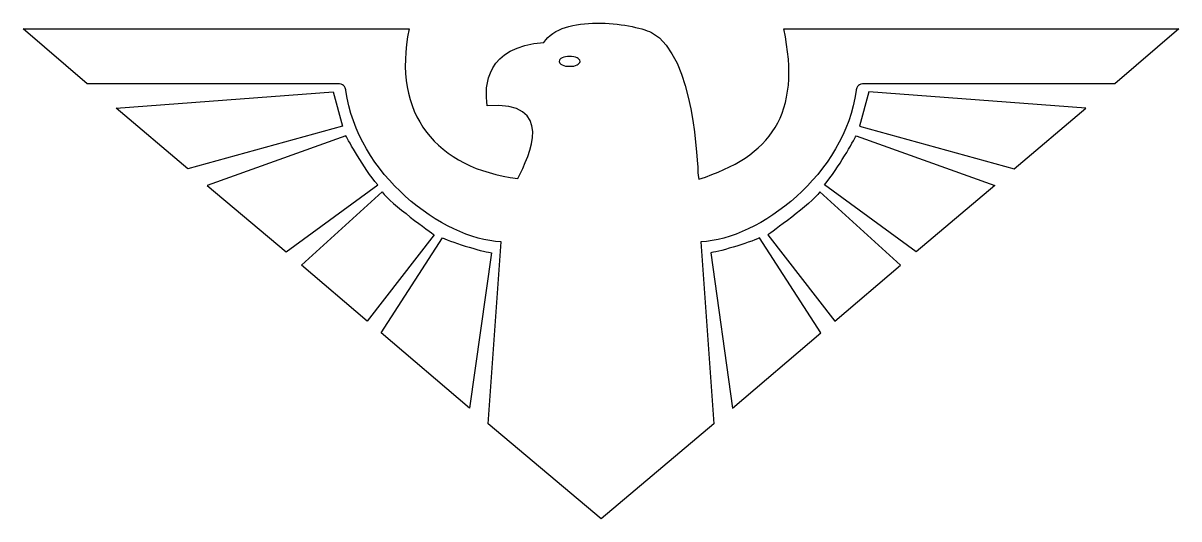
# Model space of a CAD drawing. Header units: millimetres. Extents: x -93 to 93, y -41 to 39.
import ezdxf

# ---------------------------------------------------------------- set-up
doc = ezdxf.new("R2010")
doc.units = ezdxf.units.MM
doc.layers.add('7', color=7, linetype='CONTINUOUS')

msp = doc.modelspace()

# ---------------------------------------------------------------- linework, layer by layer
at = {"layer": '7', "linetype": 'CONTINUOUS'}
for points in [[(15.754, 14.026), (16.821, 14.382), (17.863, 14.763), (18.854, 15.144), (19.794, 15.576), (20.709, 16.008), (21.598, 16.465), (22.411, 16.948), (23.224, 17.431), (23.961, 17.964), (24.673, 18.523), (25.333, 19.082), (25.969, 19.692), (26.553, 20.302), (27.112, 20.963), (27.595, 21.649), (28.052, 22.36), (28.484, 23.097), (28.84, 23.859), (29.17, 24.673), (29.475, 25.511), (29.704, 26.375), (29.907, 27.264), (30.06, 28.205), (30.187, 29.17), (30.237, 30.161), (30.263, 31.203), (30.237, 32.296), (30.187, 33.388), (30.06, 34.557), (29.907, 35.751), (29.704, 36.971), (29.45, 38.242), (31.101, 38.242), (32.905, 38.242), (34.862, 38.242), (36.971, 38.242), (39.182, 38.242), (41.519, 38.242), (43.933, 38.242), (46.424, 38.242), (48.99, 38.242), (51.607, 38.242), (54.25, 38.242), (56.918, 38.242), (59.586, 38.242), (62.254, 38.242), (64.922, 38.242), (67.539, 38.242), (70.08, 38.242), (72.596, 38.242), (75.01, 38.242), (77.348, 38.242), (79.584, 38.242), (81.693, 38.242), (83.675, 38.242), (85.504, 38.242), (87.156, 38.242), (88.655, 38.242), (89.951, 38.242), (91.044, 38.242), (91.933, 38.242), (92.568, 38.242), (92.975, 38.242), (93.102, 38.242), (82.785, 29.373), (42.155, 29.373), (41.875, 29.348), (41.646, 29.246), (41.469, 29.119), (41.316, 28.941), (41.215, 28.764), (41.138, 28.586), (41.113, 28.433), (41.087, 28.306), (40.884, 27.061), (40.63, 25.841), (40.3, 24.622), (39.919, 23.428), (39.461, 22.259), (38.953, 21.115), (38.394, 19.997), (37.784, 18.905), (37.149, 17.837), (36.437, 16.796), (35.701, 15.805), (34.913, 14.814), (34.1, 13.873), (33.261, 12.959), (32.397, 12.095), (31.482, 11.256), (30.568, 10.443), (29.628, 9.681), (28.662, 8.969), (27.696, 8.283), (26.731, 7.648), (25.74, 7.063), (24.723, 6.53), (23.732, 6.022), (22.741, 5.59), (21.75, 5.183), (20.785, 4.853), (19.794, 4.548), (18.854, 4.319), (17.914, 4.141), (16.973, 4.014), (16.084, 3.963), (18.193, -25.409), (0, -40.706), (-18.193, -25.409), (-16.084, 3.963), (-16.973, 4.014), (-17.914, 4.141), (-18.854, 4.319), (-19.794, 4.548), (-20.785, 4.853), (-21.75, 5.183), (-22.741, 5.59), (-23.732, 6.022), (-24.723, 6.53), (-25.714, 7.063), (-26.705, 7.648), (-27.696, 8.283), (-28.662, 8.969), (-29.628, 9.681), (-30.568, 10.443), (-31.482, 11.256), (-32.372, 12.095), (-33.261, 12.959), (-34.1, 13.873), (-34.913, 14.814), (-35.675, 15.805), (-36.437, 16.796), (-37.124, 17.837), (-37.784, 18.905), (-38.394, 19.997), (-38.953, 21.115), (-39.461, 22.259), (-39.893, 23.428), (-40.3, 24.622), (-40.63, 25.841), (-40.884, 27.061), (-41.087, 28.306), (-41.087, 28.433), (-41.138, 28.586), (-41.215, 28.764), (-41.316, 28.941), (-41.469, 29.119), (-41.646, 29.246), (-41.875, 29.348), (-42.155, 29.373), (-82.785, 29.373), (-93.102, 38.242), (-92.975, 38.242), (-92.594, 38.242), (-91.958, 38.242), (-91.12, 38.242), (-90.053, 38.242), (-88.782, 38.242), (-87.334, 38.242), (-85.733, 38.242), (-83.954, 38.242), (-82.023, 38.242), (-79.99, 38.242), (-77.805, 38.242), (-75.543, 38.242), (-73.18, 38.242), (-70.741, 38.242), (-68.251, 38.242), (-65.71, 38.242), (-63.118, 38.242), (-60.526, 38.242), (-57.909, 38.242), (-55.292, 38.242), (-52.7, 38.242), (-50.159, 38.242), (-47.643, 38.242), (-45.204, 38.242), (-42.841, 38.242), (-40.554, 38.242), (-38.369, 38.242), (-36.285, 38.242), (-34.354, 38.242), (-32.55, 38.242), (-30.898, 38.242), (-31.152, 36.971), (-31.33, 35.726), (-31.457, 34.506), (-31.508, 33.312), (-31.533, 32.169), (-31.482, 31.051), (-31.381, 29.958), (-31.228, 28.891), (-31.025, 27.874), (-30.746, 26.883), (-30.441, 25.918), (-30.085, 24.978), (-29.653, 24.088), (-29.196, 23.25), (-28.687, 22.411), (-28.128, 21.623), (-27.519, 20.887), (-26.858, 20.175), (-26.172, 19.489), (-25.435, 18.854), (-24.647, 18.244), (-23.809, 17.685), (-22.945, 17.151), (-22.03, 16.643), (-21.09, 16.211), (-20.099, 15.779), (-19.082, 15.423), (-18.015, 15.093), (-16.923, 14.788), (-15.779, 14.534), (-14.61, 14.331), (-13.416, 14.153), (-13.035, 14.915), (-12.603, 15.779), (-12.196, 16.719), (-11.79, 17.685), (-11.459, 18.701), (-11.205, 19.743), (-11.053, 20.734), (-11.002, 21.725), (-11.129, 22.64), (-11.434, 23.504), (-11.917, 24.266), (-12.654, 24.901), (-13.619, 25.41), (-14.864, 25.74), (-16.44, 25.918), (-18.32, 25.867), (-18.396, 26.528), (-18.473, 27.214), (-18.473, 27.976), (-18.422, 28.764), (-18.295, 29.551), (-18.117, 30.364), (-17.812, 31.178), (-17.431, 31.965), (-16.923, 32.702), (-16.287, 33.414), (-15.525, 34.074), (-14.61, 34.659), (-13.518, 35.142), (-12.273, 35.574), (-10.824, 35.878), (-9.198, 36.056), (-8.893, 36.463), (-8.563, 36.844), (-8.182, 37.2), (-7.75, 37.53), (-7.292, 37.81), (-6.784, 38.064), (-6.276, 38.292), (-5.717, 38.47), (-5.158, 38.648), (-4.548, 38.801), (-3.938, 38.902), (-3.303, 39.004), (-2.668, 39.08), (-2.007, 39.131), (-1.346, 39.156), (-0.66, 39.182), (0, 39.182), (0.66, 39.156), (1.321, 39.105), (1.981, 39.055), (2.617, 39.004), (3.252, 38.928), (3.862, 38.826), (4.446, 38.724), (5.031, 38.623), (5.564, 38.496), (6.098, 38.369), (6.581, 38.242), (7.038, 38.089), (7.445, 37.962), (7.826, 37.81), (8.156, 37.657), (9.401, 36.793), (10.494, 35.65), (11.434, 34.252), (12.247, 32.702), (12.959, 30.974), (13.543, 29.145), (14.051, 27.264), (14.458, 25.384), (14.788, 23.504), (15.042, 21.674), (15.246, 19.972), (15.373, 18.422), (15.5, 17.075), (15.576, 15.957), (15.627, 15.118), (15.677, 14.61), (15.754, 14.026)], [(-5.056, 32.219), (-4.726, 32.245), (-4.395, 32.27), (-4.116, 32.346), (-3.862, 32.448), (-3.659, 32.575), (-3.506, 32.702), (-3.404, 32.855), (-3.379, 33.007), (-3.404, 33.185), (-3.506, 33.337), (-3.659, 33.464), (-3.862, 33.592), (-4.116, 33.693), (-4.395, 33.769), (-4.726, 33.795), (-5.056, 33.82), (-5.386, 33.795), (-5.717, 33.769), (-5.996, 33.693), (-6.25, 33.592), (-6.454, 33.464), (-6.606, 33.337), (-6.708, 33.185), (-6.733, 33.007), (-6.708, 32.855), (-6.606, 32.702), (-6.454, 32.575), (-6.25, 32.448), (-5.996, 32.346), (-5.717, 32.27), (-5.386, 32.245), (-5.056, 32.219)], [(78.084, 25.46), (43.146, 28.128), (41.621, 22.564), (66.574, 15.677), (78.084, 25.46)], [(-35.98, 13.111), (-36.412, 13.645), (-36.844, 14.229), (-37.276, 14.814), (-37.708, 15.423), (-38.114, 16.008), (-38.496, 16.618), (-38.877, 17.202), (-39.233, 17.787), (-39.563, 18.346), (-39.893, 18.879), (-40.173, 19.362), (-40.427, 19.819), (-40.655, 20.2), (-40.833, 20.556), (-40.986, 20.836), (-41.087, 21.039), (-63.448, 13.035), (-50.743, 2.312), (-35.98, 13.111)], [(36.005, 13.111), (36.437, 13.645), (36.869, 14.229), (37.301, 14.814), (37.708, 15.423), (38.115, 16.008), (38.521, 16.618), (38.877, 17.202), (39.233, 17.787), (39.588, 18.346), (39.893, 18.879), (40.173, 19.362), (40.427, 19.819), (40.656, 20.2), (40.833, 20.556), (40.986, 20.836), (41.087, 21.039), (63.474, 13.035), (50.769, 2.312), (36.005, 13.111)], [(-35.269, 11.968), (-34.938, 11.586), (-34.506, 11.129), (-33.998, 10.646), (-33.414, 10.138), (-32.778, 9.604), (-32.118, 9.045), (-31.406, 8.486), (-30.72, 7.927), (-30.034, 7.394), (-29.373, 6.911), (-28.764, 6.454), (-28.205, 6.022), (-27.696, 5.666), (-27.315, 5.386), (-27.036, 5.183), (-26.858, 5.082), (-37.657, -8.868), (-48.228, 0.203), (-35.269, 11.968)], [(35.269, 11.968), (34.938, 11.586), (34.506, 11.129), (33.998, 10.646), (33.414, 10.138), (32.778, 9.604), (32.118, 9.045), (31.432, 8.486), (30.72, 7.927), (30.034, 7.394), (29.373, 6.911), (28.764, 6.454), (28.205, 6.022), (27.722, 5.666), (27.341, 5.386), (27.036, 5.183), (26.883, 5.082), (37.657, -8.868), (48.253, 0.203), (35.269, 11.968)], [(-25.537, 4.573), (-25.181, 4.421), (-24.774, 4.243), (-24.266, 4.04), (-23.732, 3.862), (-23.123, 3.659), (-22.513, 3.455), (-21.878, 3.252), (-21.242, 3.074), (-20.632, 2.896), (-20.023, 2.718), (-19.464, 2.566), (-18.955, 2.439), (-18.498, 2.337), (-18.117, 2.261), (-17.837, 2.21), (-17.659, 2.185), (-21.166, -22.843), (-35.396, -10.723), (-25.537, 4.573)], [(25.537, 4.573), (25.206, 4.421), (24.774, 4.243), (24.291, 4.04), (23.732, 3.862), (23.148, 3.659), (22.538, 3.455), (21.903, 3.252), (21.268, 3.074), (20.632, 2.896), (20.048, 2.718), (19.489, 2.566), (18.981, 2.439), (18.523, 2.337), (18.142, 2.261), (17.863, 2.21), (17.685, 2.185), (21.191, -22.843), (35.396, -10.723), (25.537, 4.573)]]:
    msp.add_lwpolyline(points, dxfattribs=at)
at = {"layer": '7'}
msp.add_lwpolyline([(-78.084, 25.46), (-43.146, 28.128), (-41.621, 22.564), (-66.574, 15.677), (-78.084, 25.46)], dxfattribs=at)

doc.saveas('drawing.dxf')
